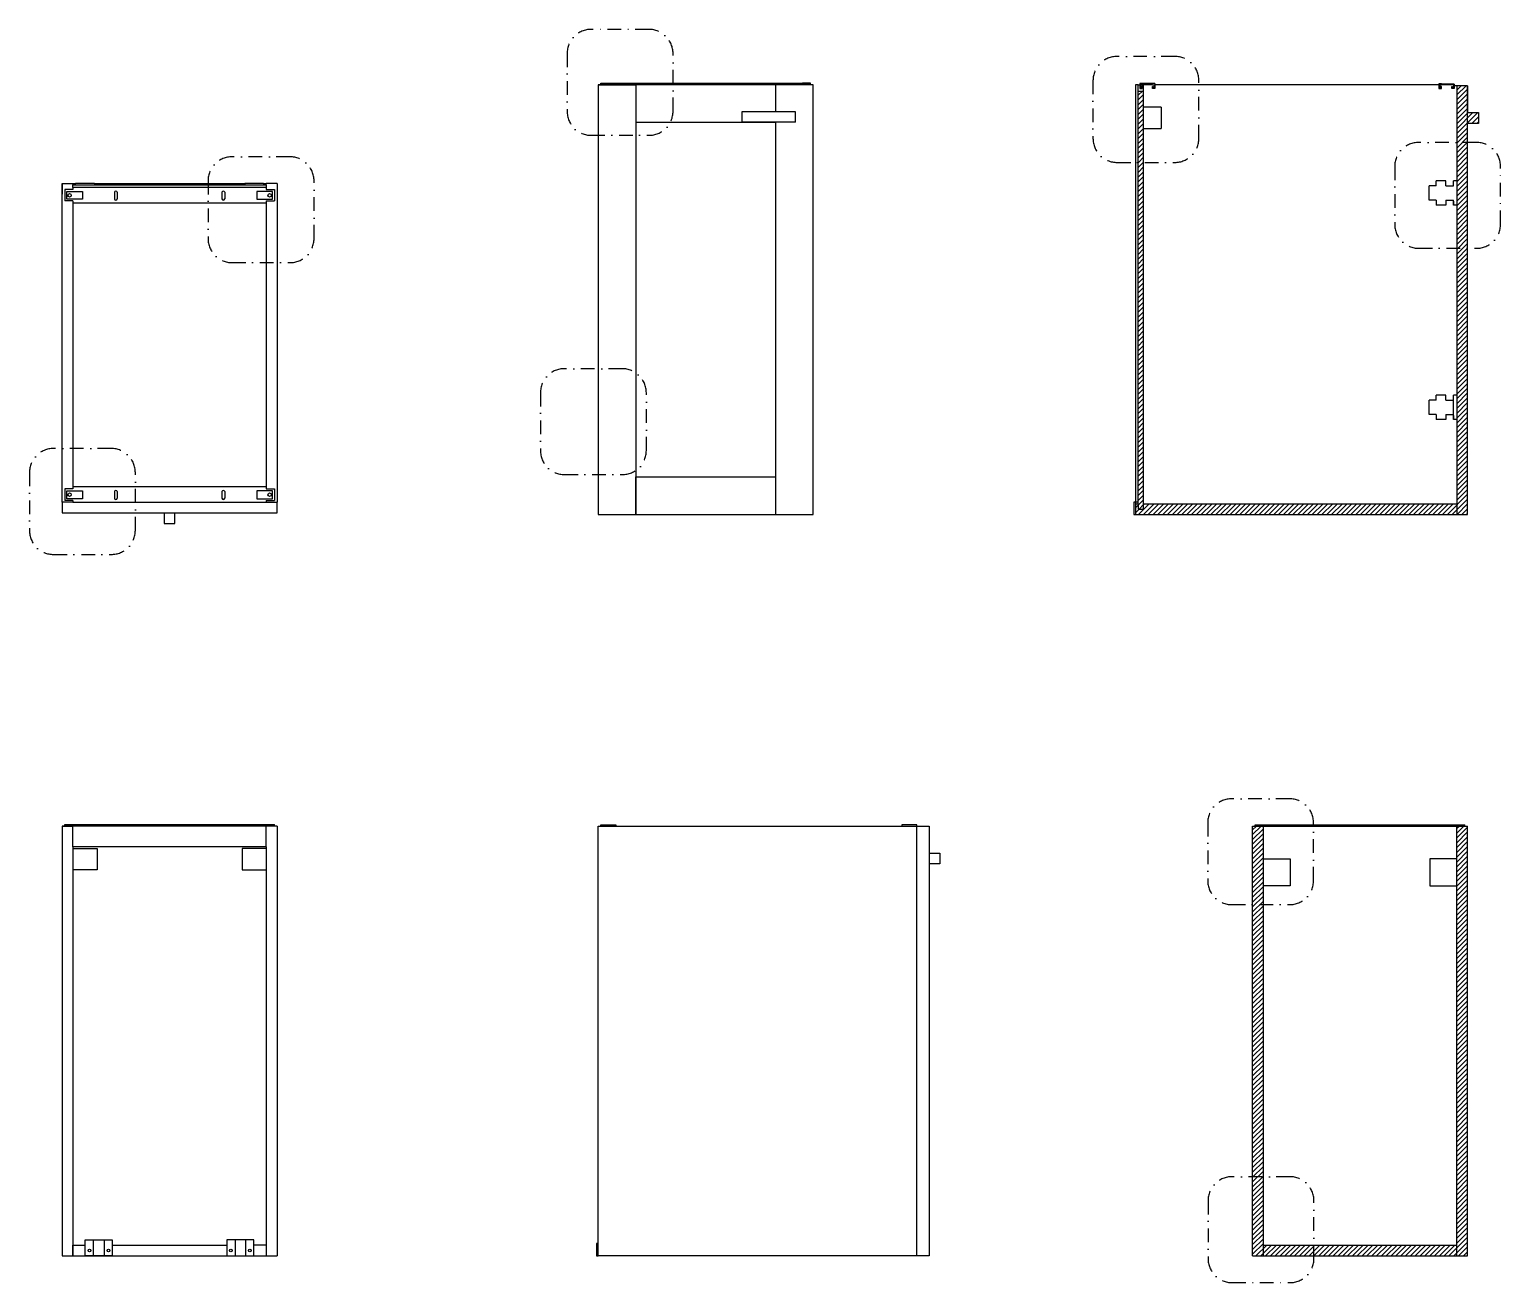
# Model space of a CAD drawing. Header units: millimetres. Extents: x 1646 to 3399, y 1593 to 2421.
# Drawn here: x 1646.2 to 1920, y 2187.4 to 2420.6 of the extents above; entities that cross this region are included whole.
import ezdxf

# ---------------------------------------------------------------- set-up
doc = ezdxf.new("R2010")
doc.units = ezdxf.units.MM
doc.linetypes.add('HIDDEN', pattern=[0.375, 0.25, -0.125])
doc.linetypes.add('TRATTOPUNTO', pattern=[25.4, 12.7, -6.35, 0, -6.35])
for name, color, linetype in [('A-FURN', 1, 'Continuous'), ('TRATTEGGIO', 5, 'HIDDEN'), ('VITI E CERNIERE', 8, 'Continuous')]:
    doc.layers.add(name, color=color, linetype=linetype)

msp = doc.modelspace()

# ---------------------------------------------------------------- hatches: boundary and pattern name
at = {"layer": 'A-FURN'}
h = msp.add_hatch(dxfattribs=at)
h.set_pattern_fill('ANSI31', color=4, scale=0.2)
h.paths.add_polyline_path([(1913.83, 2399.61), (1911.83, 2399.61), (1911.83, 2379.9), (1913.83, 2379.9)])
h.paths.add_polyline_path([(1913.83, 2410.15), (1911.83, 2410.15), (1911.83, 2399.61), (1913.83, 2399.61)])
h.paths.add_polyline_path([(1915.83, 2405.15), (1913.83, 2405.15), (1913.83, 2403.15), (1915.83, 2403.15)])
h.paths.add_polyline_path([(1913.83, 2379.9), (1911.83, 2379.9), (1911.83, 2330.35), (1913.83, 2330.35)])
h.paths.add_polyline_path([(1911.83, 2332.35), (1853.53, 2332.35), (1853.53, 2331.35), (1852.53, 2331.35), (1852.53, 2332.35), (1852.03, 2332.35), (1852.03, 2330.35), (1911.83, 2330.35)])
h = msp.add_hatch(dxfattribs=at)
h.set_pattern_fill('ANSI31', color=4, scale=0.2)
h.paths.add_polyline_path([(1853.53, 2409.18), (1852.53, 2409.18), (1852.53, 2395.89), (1853.53, 2395.89)])
h = msp.add_hatch(dxfattribs=at)
h.set_pattern_fill('ANSI31', color=4, scale=0.2)
h.paths.add_polyline_path([(1853.53, 2395.89), (1852.53, 2395.89), (1852.53, 2332.35), (1852.53, 2331.35), (1853.53, 2331.35), (1853.53, 2332.35)])
h = msp.add_hatch(dxfattribs=at)
h.set_pattern_fill('ANSI31', color=4, scale=0.2)
h.paths.add_polyline_path([(1875.83, 2272.35), (1873.83, 2272.35), (1873.83, 2257.72), (1875.83, 2257.72)])
h.paths.add_polyline_path([(1875.83, 2257.72), (1873.83, 2257.72), (1873.83, 2207.08), (1875.83, 2207.08)])
h.paths.add_polyline_path([(1913.83, 2272.35), (1911.83, 2272.35), (1911.83, 2192.35), (1913.83, 2192.35)])
h.paths.add_polyline_path([(1875.83, 2207.08), (1873.83, 2207.08), (1873.83, 2192.35), (1875.83, 2192.35)])
h.paths.add_polyline_path([(1885.24, 2194.35), (1875.83, 2194.35), (1875.83, 2192.35), (1885.24, 2192.35)])
h.paths.add_polyline_path([(1911.83, 2194.35), (1885.24, 2194.35), (1885.24, 2192.35), (1911.83, 2192.35)])

# ---------------------------------------------------------------- linework, layer by layer
for p, q in [((1752.03, 2410.35), (1752.03, 2330.35)), ((1792.03, 2410.35), (1752.03, 2410.35)), ((1752.03, 2410.35), (1759.03, 2410.35)), ((1759.03, 2410.35), (1759.03, 2330.35)), ((1759.03, 2410.35), (1759.03, 2403.35)), ((1792.03, 2410.35), (1785.03, 2410.35)), ((1785.03, 2410.35), (1785.03, 2405.32)), ((1792.03, 2330.35), (1792.03, 2410.35)), ((1852.32, 2410.35), (1852.03, 2410.35)), ((1852.53, 2410.35), (1852.03, 2410.35)), ((1908.5, 2410.35), (1855.65, 2410.35)), ((1913.83, 2410.15), (1911.33, 2410.15)), ((1911.83, 2410.15), (1911.83, 2330.35)), ((1913.83, 2330.35), (1913.83, 2410.15)), ((1913.83, 2410.15), (1913.83, 2405.15)), ((1852.53, 2332.35), (1852.53, 2409.18)), ((1852.53, 2409.18), (1853.53, 2409.18)), ((1853.53, 2332.35), (1853.53, 2409.18)), ((1788.76, 2405.32), (1778.76, 2405.32)), ((1778.76, 2405.32), (1778.76, 2403.35)), ((1788.76, 2403.35), (1788.76, 2405.32)), ((1913.83, 2405.15), (1915.83, 2405.15)), ((1915.83, 2405.15), (1915.83, 2403.15)), ((1759.03, 2403.35), (1785.03, 2403.35)), ((1788.76, 2403.35), (1778.76, 2403.35)), ((1785.03, 2403.35), (1785.03, 2330.35)), ((1915.83, 2403.15), (1913.83, 2403.15)), ((1652.28, 2332.65), (1652.28, 2391.95)), ((1652.28, 2391.95), (1654.28, 2391.95)), ((1652.28, 2391.95), (1652.28, 2389.95)), ((1652.28, 2391.95), (1654.28, 2391.95)), ((1654.28, 2391.95), (1654.28, 2391.7)), ((1654.28, 2391.95), (1654.78, 2391.95)), ((1658.28, 2391.95), (1686.28, 2391.95)), ((1689.78, 2391.95), (1690.28, 2391.95)), ((1692.28, 2391.95), (1690.28, 2391.95)), ((1690.28, 2391.7), (1690.28, 2391.95)), ((1692.28, 2391.95), (1692.28, 2332.65)), ((1654.28, 2388.38), (1654.28, 2335.47)), ((1690.28, 2388.38), (1690.28, 2335.47)), ((1759.03, 2330.35), (1759.03, 2337.35)), ((1759.03, 2337.35), (1785.03, 2337.35)), ((1652.28, 2332.65), (1652.28, 2330.65)), ((1654.28, 2332.65), (1652.28, 2332.65)), ((1690.28, 2332.65), (1692.28, 2332.65)), ((1692.28, 2330.65), (1692.28, 2332.65)), ((1652.28, 2330.65), (1692.28, 2330.65)), ((1671.28, 2330.65), (1671.28, 2328.65)), ((1673.28, 2328.65), (1673.28, 2330.65)), ((1752.03, 2330.35), (1792.03, 2330.35)), ((1852.03, 2332.35), (1852.53, 2332.35)), ((1852.03, 2332.35), (1852.03, 2330.35)), ((1852.03, 2332.35), (1852.53, 2332.35)), ((1852.03, 2330.35), (1911.83, 2330.35)), ((1852.53, 2332.35), (1852.53, 2331.35)), ((1852.53, 2331.35), (1853.53, 2331.35)), ((1853.53, 2332.35), (1911.83, 2332.35)), ((1853.53, 2331.35), (1853.53, 2332.35)), ((1911.83, 2330.35), (1913.83, 2330.35)), ((1671.28, 2328.65), (1673.28, 2328.65)), ((1652.28, 2272.35), (1652.28, 2192.35)), ((1692.28, 2272.35), (1652.28, 2272.35)), ((1652.28, 2272.35), (1654.28, 2272.35)), ((1692.28, 2272.35), (1692.28, 2192.35)), ((1692.28, 2272.35), (1692.28, 2252.35)), ((1752.03, 2272.35), (1813.63, 2272.35)), ((1752.03, 2192.35), (1752.03, 2272.35)), ((1752.03, 2272.35), (1753.53, 2272.35)), ((1811.33, 2192.35), (1811.33, 2272.35)), ((1813.63, 2272.35), (1813.63, 2192.35)), ((1873.83, 2192.35), (1873.83, 2272.35)), ((1873.83, 2272.35), (1875.83, 2272.35)), ((1875.83, 2192.35), (1875.83, 2272.35)), ((1911.83, 2192.35), (1911.83, 2272.35)), ((1911.83, 2272.35), (1913.83, 2272.35)), ((1913.83, 2192.35), (1913.83, 2272.35)), ((1654.28, 2268.45), (1654.28, 2192.35)), ((1690.28, 2268.45), (1690.28, 2192.35)), ((1813.63, 2267.32), (1815.63, 2267.32)), ((1815.63, 2267.32), (1815.63, 2265.32)), ((1815.63, 2265.32), (1813.63, 2265.32)), ((1692.28, 2252.35), (1692.28, 2232.35)), ((1692.28, 2232.35), (1692.28, 2212.35)), ((1692.28, 2212.35), (1692.28, 2192.35)), ((1654.28, 2192.35), (1654.28, 2194.35)), ((1654.28, 2194.35), (1656.6, 2194.35)), ((1661.6, 2194.35), (1682.96, 2194.35)), ((1690.28, 2194.35), (1687.96, 2194.35)), ((1690.28, 2194.35), (1689.28, 2194.35)), ((1875.83, 2194.35), (1911.83, 2194.35)), ((1652.28, 2192.35), (1692.28, 2192.35)), ((1813.63, 2192.35), (1752.03, 2192.35)), ((1811.63, 2192.35), (1811.33, 2192.35)), ((1873.83, 2192.35), (1913.83, 2192.35))]:
    msp.add_line(p, q, dxfattribs=at)
at = {"layer": 'TRATTEGGIO', "linetype": 'TRATTOPUNTO', "ltscale": 0.2}
for points in [[(1750.74, 2400.93), (1761.49, 2400.93, 0.414214), (1765.97, 2405.41), (1765.97, 2416.17, 0.414214), (1761.49, 2420.65), (1750.74, 2420.65, 0.414214), (1746.26, 2416.17), (1746.26, 2405.41, 0.414214)], [(1848.6, 2395.89), (1859.35, 2395.89, 0.414214), (1863.83, 2400.37), (1863.83, 2411.13, 0.414214), (1859.35, 2415.61), (1848.6, 2415.61, 0.414214), (1844.12, 2411.13), (1844.12, 2400.37, 0.414214)], [(1904.74, 2379.9), (1915.49, 2379.9, 0.414214), (1919.97, 2384.38), (1919.97, 2395.13, 0.414214), (1915.49, 2399.61), (1904.74, 2399.61, 0.414214), (1900.26, 2395.13), (1900.26, 2384.38, 0.414214)], [(1683.92, 2377.23), (1694.68, 2377.23, 0.414214), (1699.16, 2381.71), (1699.16, 2392.46, 0.414214), (1694.68, 2396.94), (1683.92, 2396.94, 0.414214), (1679.44, 2392.46), (1679.44, 2381.71, 0.414214)], [(1745.77, 2337.78), (1756.52, 2337.78, 0.414214), (1761, 2342.26), (1761, 2353.01, 0.414214), (1756.52, 2357.49), (1745.77, 2357.49, 0.414214), (1741.29, 2353.01), (1741.29, 2342.26, 0.414214)], [(1650.68, 2322.91), (1661.43, 2322.91, 0.414214), (1665.91, 2327.39), (1665.91, 2338.15, 0.414214), (1661.43, 2342.63), (1650.68, 2342.63, 0.414214), (1646.2, 2338.15), (1646.2, 2327.39, 0.414214)], [(1869.94, 2257.72), (1880.69, 2257.72, 0.414214), (1885.17, 2262.2), (1885.17, 2272.95, 0.414214), (1880.69, 2277.43), (1869.94, 2277.43, 0.414214), (1865.46, 2272.95), (1865.46, 2262.2, 0.414214)], [(1870.01, 2187.36), (1880.76, 2187.36, 0.414214), (1885.24, 2191.84), (1885.24, 2202.6, 0.414214), (1880.76, 2207.08), (1870.01, 2207.08, 0.414214), (1865.53, 2202.6), (1865.53, 2191.84, 0.414214)]]:
    msp.add_lwpolyline(points, format="xyb", close=True, dxfattribs=at)
at = {"layer": 'VITI E CERNIERE'}
for p, q in [((1752.53, 2410.65), (1791.53, 2410.65)), ((1752.53, 2410.35), (1752.53, 2410.65)), ((1752.53, 2410.65), (1754.03, 2410.65)), ((1754.03, 2410.65), (1754.03, 2410.35)), ((1791.53, 2410.65), (1790.03, 2410.65)), ((1790.03, 2410.65), (1790.03, 2410.35)), ((1791.53, 2410.35), (1791.53, 2410.65)), ((1852.03, 2410.35), (1852.03, 2402.65)), ((1852.53, 2410.35), (1852.82, 2410.35)), ((1852.53, 2409.18), (1852.53, 2410.35)), ((1852.82, 2410.55), (1852.82, 2409.67)), ((1852.82, 2410.55), (1852.82, 2409.67)), ((1855.65, 2410.55), (1852.82, 2410.55)), ((1852.82, 2410.49), (1852.82, 2409.67)), ((1852.82, 2409.67), (1853.27, 2409.67)), ((1852.82, 2409.67), (1853.27, 2409.67)), ((1855.2, 2410.35), (1852.96, 2410.35)), ((1852.96, 2410.35), (1852.96, 2409.81)), ((1852.96, 2409.81), (1853.14, 2409.81)), ((1853.14, 2409.81), (1853.14, 2410.05)), ((1853.27, 2410.05), (1853.14, 2410.05)), ((1853.27, 2410.35), (1853.27, 2409.67)), ((1853.27, 2409.67), (1853.27, 2410.05)), ((1853.27, 2409.67), (1853.27, 2410.05)), ((1853.53, 2409.18), (1853.53, 2410.35)), ((1855.2, 2410.35), (1855.51, 2410.35)), ((1855.2, 2409.67), (1855.2, 2410.05)), ((1855.2, 2410.05), (1855.33, 2410.05)), ((1855.65, 2409.67), (1855.2, 2409.67)), ((1855.33, 2409.81), (1855.33, 2410.05)), ((1855.51, 2409.81), (1855.33, 2409.81)), ((1855.51, 2410.35), (1855.51, 2409.81)), ((1855.65, 2410.55), (1855.65, 2409.67)), ((1911.33, 2410.48), (1908.5, 2410.49)), ((1908.95, 2410.49), (1908.5, 2410.49)), ((1908.5, 2410.49), (1908.5, 2409.67)), ((1908.5, 2409.67), (1908.95, 2409.67)), ((1911.19, 2410.35), (1908.64, 2410.35)), ((1908.64, 2410.35), (1908.64, 2409.81)), ((1908.64, 2409.81), (1908.82, 2409.81)), ((1908.82, 2409.81), (1908.82, 2410.05)), ((1908.95, 2410.05), (1908.82, 2410.05)), ((1908.95, 2409.67), (1908.95, 2410.05)), ((1910.88, 2409.67), (1910.88, 2410.05)), ((1910.88, 2410.05), (1911.01, 2410.05)), ((1911.33, 2409.67), (1910.88, 2409.67)), ((1911.01, 2409.81), (1911.01, 2410.05)), ((1911.19, 2409.81), (1911.01, 2409.81)), ((1911.19, 2410.35), (1911.19, 2409.81)), ((1911.33, 2410.48), (1911.33, 2409.67)), ((1856.78, 2406.18), (1853.53, 2406.18)), ((1856.78, 2406.18), (1856.78, 2402.18)), ((1852.03, 2402.65), (1852.03, 2332.65)), ((1853.53, 2402.18), (1856.78, 2402.18)), ((1654.28, 2390.86), (1652.78, 2390.86)), ((1652.78, 2390.86), (1652.78, 2388.71)), ((1654.28, 2391.2), (1654.28, 2391.7)), ((1654.28, 2391.7), (1690.28, 2391.7)), ((1654.28, 2391.2), (1654.28, 2390.86)), ((1690.28, 2391.19), (1654.28, 2391.19)), ((1654.78, 2391.7), (1654.78, 2392.05)), ((1654.78, 2392.05), (1655.78, 2392.05)), ((1655.78, 2392.05), (1657.28, 2392.05)), ((1657.28, 2392.05), (1658.28, 2392.05)), ((1658.28, 2392.05), (1658.28, 2391.7)), ((1662.02, 2390.33), (1662.02, 2389.08)), ((1662.54, 2390.33), (1662.54, 2389.08)), ((1682.02, 2390.33), (1682.02, 2389.08)), ((1682.54, 2390.33), (1682.54, 2389.08)), ((1686.28, 2392.05), (1686.28, 2391.7)), ((1686.28, 2392.05), (1687.28, 2392.05)), ((1687.28, 2392.05), (1688.78, 2392.05)), ((1688.78, 2392.05), (1689.78, 2392.05)), ((1689.78, 2392.05), (1689.78, 2391.7)), ((1690.28, 2391.7), (1690.28, 2391.19)), ((1690.28, 2391.19), (1690.28, 2390.86)), ((1690.28, 2390.86), (1691.78, 2390.86)), ((1691.78, 2390.86), (1691.78, 2388.71)), ((1906.68, 2388.85), (1906.68, 2391.55)), ((1907.98, 2391.55), (1906.68, 2391.55)), ((1909.78, 2392.45), (1907.98, 2392.45)), ((1907.98, 2391.55), (1907.98, 2392.45)), ((1909.78, 2391.55), (1909.78, 2392.45)), ((1909.78, 2391.55), (1911.18, 2391.55)), ((1911.83, 2392.45), (1911.18, 2392.45)), ((1911.18, 2391.55), (1911.18, 2392.45)), ((1911.33, 2392.45), (1911.33, 2392.45)), ((1654.28, 2388.71), (1652.78, 2388.71)), ((1654.28, 2388.71), (1654.28, 2388.38)), ((1654.28, 2388.38), (1690.28, 2388.38)), ((1690.28, 2388.71), (1691.78, 2388.71)), ((1690.28, 2388.71), (1690.28, 2388.38)), ((1907.98, 2388.85), (1906.68, 2388.85)), ((1907.98, 2388.85), (1907.98, 2387.95)), ((1909.78, 2387.95), (1907.98, 2387.95)), ((1909.78, 2387.95), (1907.98, 2387.95)), ((1909.78, 2388.85), (1909.78, 2387.95)), ((1909.78, 2388.85), (1911.18, 2388.85)), ((1911.18, 2387.95), (1911.18, 2388.85)), ((1911.18, 2388.7), (1911.18, 2387.95)), ((1911.83, 2387.95), (1911.18, 2387.95)), ((1909.78, 2352.55), (1907.98, 2352.55)), ((1907.98, 2351.65), (1907.98, 2352.55)), ((1909.78, 2351.65), (1909.78, 2352.55)), ((1911.83, 2352.55), (1911.18, 2352.55)), ((1911.18, 2348.95), (1911.18, 2352.55)), ((1911.33, 2352.55), (1911.33, 2352.55)), ((1906.68, 2348.95), (1906.68, 2351.65)), ((1907.98, 2351.65), (1906.68, 2351.65)), ((1909.78, 2351.65), (1911.18, 2351.65)), ((1907.98, 2348.95), (1906.68, 2348.95)), ((1907.98, 2348.95), (1907.98, 2348.05)), ((1909.78, 2348.05), (1907.98, 2348.05)), ((1909.78, 2348.05), (1907.98, 2348.05)), ((1909.78, 2348.95), (1909.78, 2348.05)), ((1909.78, 2348.95), (1911.18, 2348.95)), ((1911.18, 2348.05), (1911.18, 2348.95)), ((1911.18, 2348.8), (1911.18, 2348.05)), ((1911.83, 2348.05), (1911.18, 2348.05)), ((1654.28, 2335.47), (1654.28, 2335.14)), ((1690.28, 2335.47), (1654.28, 2335.47)), ((1690.28, 2335.47), (1690.28, 2335.14)), ((1654.28, 2335.14), (1652.78, 2335.14)), ((1652.78, 2335.14), (1652.78, 2332.98)), ((1654.28, 2332.98), (1652.78, 2332.98)), ((1654.28, 2332.98), (1654.28, 2332.65)), ((1654.28, 2332.65), (1690.28, 2332.65)), ((1654.28, 2332.65), (1690.28, 2332.65)), ((1662.02, 2334.6), (1662.02, 2333.36)), ((1662.54, 2334.6), (1662.54, 2333.36)), ((1682.02, 2334.6), (1682.02, 2333.36)), ((1682.54, 2334.6), (1682.54, 2333.36)), ((1690.28, 2335.14), (1691.78, 2335.14)), ((1690.28, 2332.98), (1691.78, 2332.98)), ((1690.28, 2332.98), (1690.28, 2332.65)), ((1691.78, 2335.14), (1691.78, 2332.98)), ((1852.03, 2332.65), (1851.73, 2332.65)), ((1851.73, 2332.65), (1851.73, 2330.35)), ((1852.53, 2332.65), (1852.03, 2332.65)), ((1852.03, 2332.65), (1852.03, 2330.35)), ((1851.73, 2330.35), (1852.03, 2330.35)), ((1851.83, 2330.35), (1852.03, 2330.35)), ((1851.83, 2330.35), (1851.83, 2330.35)), ((1652.78, 2272.65), (1691.78, 2272.65)), ((1652.78, 2272.35), (1652.78, 2272.65)), ((1654.28, 2272.35), (1654.28, 2272.65)), ((1654.28, 2268.45), (1654.28, 2272.65)), ((1690.28, 2272.35), (1690.28, 2272.65)), ((1690.28, 2268.45), (1690.28, 2272.65)), ((1691.78, 2272.35), (1691.78, 2272.65)), ((1752.53, 2272.35), (1752.53, 2272.55)), ((1752.53, 2272.55), (1755.33, 2272.55)), ((1752.53, 2272.55), (1753.03, 2272.55)), ((1753.03, 2272.55), (1753.03, 2272.35)), ((1755.33, 2272.55), (1755.33, 2272.35)), ((1811.33, 2272.55), (1808.53, 2272.55)), ((1808.53, 2272.55), (1808.53, 2272.35)), ((1811.33, 2272.55), (1809.33, 2272.55)), ((1811.33, 2272.35), (1811.33, 2272.55)), ((1874.33, 2272.55), (1913.33, 2272.55)), ((1874.33, 2272.35), (1874.33, 2272.55)), ((1875.83, 2272.35), (1911.83, 2272.35)), ((1913.33, 2272.35), (1913.33, 2272.55)), ((1690.28, 2268.45), (1654.28, 2268.45)), ((1654.28, 2268.18), (1658.81, 2268.18)), ((1658.81, 2268.18), (1658.81, 2264.18)), ((1690.28, 2268.18), (1685.76, 2268.18)), ((1685.76, 2268.18), (1685.76, 2264.18)), ((1658.81, 2264.18), (1654.28, 2264.18)), ((1685.76, 2264.18), (1690.28, 2264.18)), ((1875.83, 2266.22), (1880.03, 2266.22)), ((1875.83, 2266.22), (1880.83, 2266.22)), ((1880.83, 2266.22), (1880.83, 2261.22)), ((1911.83, 2266.22), (1906.83, 2266.22)), ((1906.83, 2266.22), (1906.83, 2261.22)), ((1880.83, 2261.22), (1875.83, 2261.22)), ((1906.83, 2261.22), (1911.83, 2261.22)), ((1656.6, 2192.35), (1656.6, 2195.35)), ((1656.6, 2195.35), (1661.6, 2195.35)), ((1658.1, 2192.35), (1658.1, 2195.35)), ((1660.1, 2195.35), (1660.1, 2192.35)), ((1661.6, 2195.35), (1661.6, 2192.35)), ((1687.96, 2195.35), (1682.96, 2195.35)), ((1682.96, 2195.35), (1682.96, 2192.35)), ((1684.46, 2195.35), (1684.46, 2192.35)), ((1686.46, 2192.35), (1686.46, 2195.35)), ((1687.96, 2192.35), (1687.96, 2195.35)), ((1752.03, 2194.65), (1751.73, 2194.65)), ((1751.73, 2194.65), (1751.73, 2192.35)), ((1661.6, 2192.35), (1656.6, 2192.35)), ((1682.96, 2192.35), (1687.96, 2192.35)), ((1751.73, 2192.35), (1752.03, 2192.35)), ((1752.03, 2192.35), (1751.93, 2192.35))]:
    msp.add_line(p, q, dxfattribs=at)
for points in [[(1653.13, 2390.5), (1656.05, 2390.5), (1656.05, 2389.02), (1653.13, 2389.02)], [(1691.44, 2390.5), (1688.51, 2390.5), (1688.51, 2389.02), (1691.44, 2389.02)], [(1653.13, 2334.78), (1656.05, 2334.78), (1656.05, 2333.29), (1653.13, 2333.29)], [(1691.44, 2334.78), (1688.51, 2334.78), (1688.51, 2333.29), (1691.44, 2333.29)]]:
    msp.add_lwpolyline(points, close=True, dxfattribs=at)
for centre, radius in [((1653.67, 2389.76), 0.323), ((1690.9, 2389.76), 0.323), ((1653.67, 2334.03), 0.323), ((1690.9, 2334.03), 0.323), ((1657.37, 2193.35), 0.253), ((1660.89, 2193.35), 0.253), ((1683.68, 2193.35), 0.253), ((1687.19, 2193.35), 0.253)]:
    msp.add_circle(centre, radius, dxfattribs=at)
for centre, start, end in [((1662.28, 2390.27), 11.2554, 168.7446), ((1682.28, 2390.27), 11.2554, 168.7446), ((1662.28, 2389.13), 191.2554, 348.7446), ((1682.28, 2389.13), 191.2554, 348.7446), ((1662.28, 2334.55), 11.2554, 168.7446), ((1662.28, 2333.41), 191.2554, 348.7446), ((1682.28, 2334.55), 11.2554, 168.7446), ((1682.28, 2333.41), 191.2554, 348.7446)]:
    msp.add_arc(centre, 0.263, start, end, dxfattribs=at)

doc.saveas('drawing.dxf')
